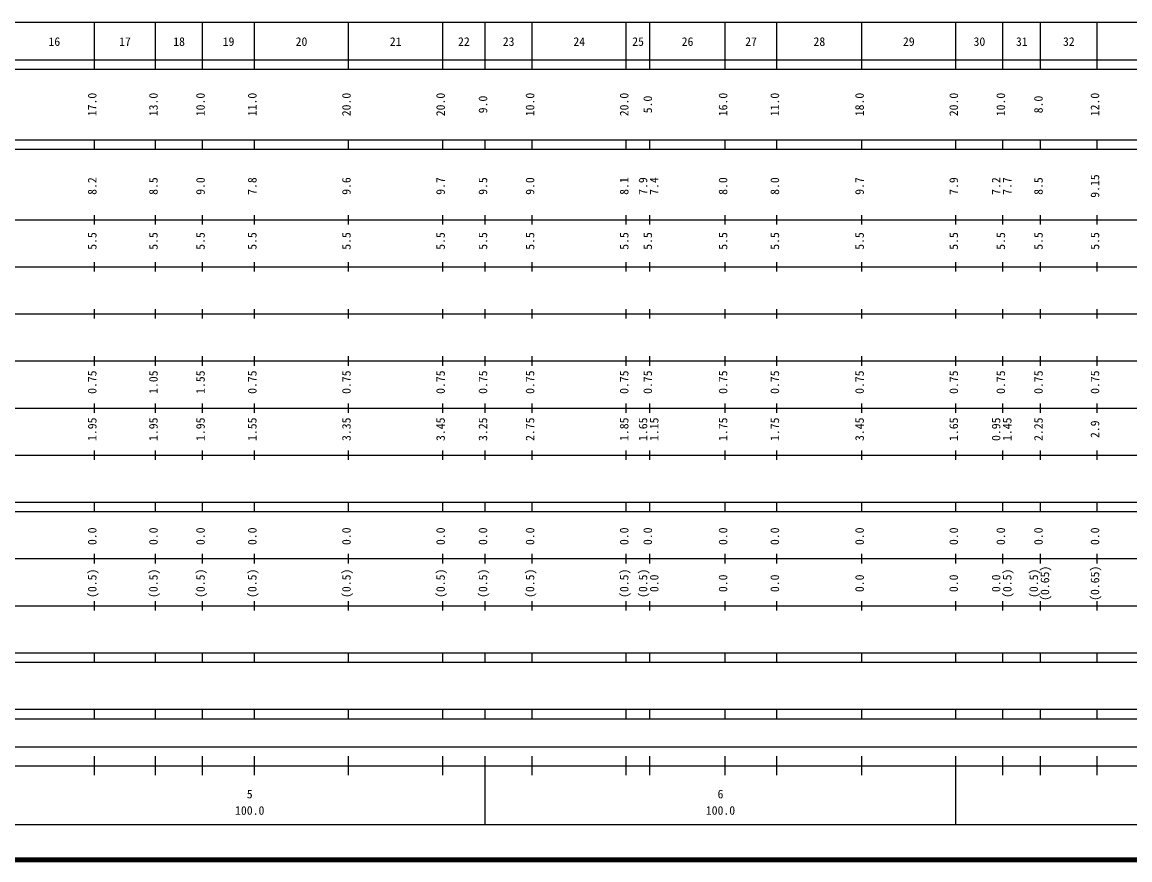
# Model space of a CAD drawing. Units: millimetres on the paper, enlarged 1000 times. Extents: x 40000 to 680000, y 20000 to 380000.
# Drawn here: x 269662 to 504956, y 20000 to 198000 of the extents above; entities that cross this region are included whole.
import ezdxf
from ezdxf.enums import TextEntityAlignment as Align

# ---------------------------------------------------------------- set-up
doc = ezdxf.new("R2010")
doc.units = ezdxf.units.MM
doc.header["$LTSCALE"] = 1000
doc.layers.add('M-TTL', color=2, linetype='Continuous', lineweight=140)
doc.layers.add('M-TTL-BAND', color=7, linetype='Continuous', lineweight=25)
doc.styles.add('ＭＳ ゴシック', font='')
doc.styles.get('ＭＳ ゴシック').set_extended_font_data('MS Gothic')

msp = doc.modelspace()

# ---------------------------------------------------------------- linework, layer by layer
at = {"layer": 'M-TTL'}
msp.add_line((40000, 20000), (680000, 20000), dxfattribs=at)
at = {"layer": 'M-TTL-BAND'}
for p, q in [((68000, 198000), (579000, 198000)), ((285000, 188000), (285000, 198000)), ((298000, 188000), (298000, 198000)), ((308000, 188000), (308000, 198000)), ((319000, 188000), (319000, 198000)), ((339000, 188000), (339000, 198000)), ((359000, 188000), (359000, 198000)), ((368000, 188000), (368000, 198000)), ((378000, 188000), (378000, 198000)), ((398000, 188000), (398000, 198000)), ((403000, 188000), (403000, 198000)), ((419000, 188000), (419000, 198000)), ((430000, 188000), (430000, 198000)), ((448000, 188000), (448000, 198000)), ((468000, 188000), (468000, 198000)), ((478000, 188000), (478000, 198000)), ((486000, 188000), (486000, 198000)), ((498000, 188000), (498000, 198000)), ((40000, 190000), (579000, 190000)), ((40000, 188000), (579000, 188000)), ((40000, 173000), (579000, 173000)), ((285000, 171000), (285000, 173000)), ((298000, 171000), (298000, 173000)), ((308000, 171000), (308000, 173000)), ((319000, 171000), (319000, 173000)), ((339000, 171000), (339000, 173000)), ((359000, 171000), (359000, 173000)), ((368000, 171000), (368000, 173000)), ((378000, 171000), (378000, 173000)), ((398000, 171000), (398000, 173000)), ((403000, 171000), (403000, 173000)), ((419000, 171000), (419000, 173000)), ((430000, 171000), (430000, 173000)), ((448000, 171000), (448000, 173000)), ((468000, 171000), (468000, 173000)), ((478000, 171000), (478000, 173000)), ((486000, 171000), (486000, 173000)), ((498000, 171000), (498000, 173000)), ((40000, 171000), (579000, 171000)), ((40000, 156000), (579000, 156000)), ((285000, 155000), (285000, 157000)), ((298000, 155000), (298000, 157000)), ((308000, 155000), (308000, 157000)), ((319000, 155000), (319000, 157000)), ((339000, 155000), (339000, 157000)), ((359000, 155000), (359000, 157000)), ((368000, 155000), (368000, 157000)), ((378000, 155000), (378000, 157000)), ((398000, 155000), (398000, 157000)), ((403000, 155000), (403000, 157000)), ((419000, 155000), (419000, 157000)), ((430000, 155000), (430000, 157000)), ((448000, 155000), (448000, 157000)), ((468000, 155000), (468000, 157000)), ((478000, 155000), (478000, 157000)), ((486000, 155000), (486000, 157000)), ((498000, 155000), (498000, 157000)), ((46000, 146000), (579000, 146000)), ((285000, 145000), (285000, 147000)), ((298000, 145000), (298000, 147000)), ((308000, 145000), (308000, 147000)), ((319000, 145000), (319000, 147000)), ((339000, 145000), (339000, 147000)), ((359000, 145000), (359000, 147000)), ((368000, 145000), (368000, 147000)), ((378000, 145000), (378000, 147000)), ((398000, 145000), (398000, 147000)), ((403000, 145000), (403000, 147000)), ((419000, 145000), (419000, 147000)), ((430000, 145000), (430000, 147000)), ((448000, 145000), (448000, 147000)), ((468000, 145000), (468000, 147000)), ((478000, 145000), (478000, 147000)), ((486000, 145000), (486000, 147000)), ((498000, 145000), (498000, 147000)), ((285000, 135000), (285000, 137000)), ((298000, 135000), (298000, 137000)), ((308000, 135000), (308000, 137000)), ((319000, 135000), (319000, 137000)), ((339000, 135000), (339000, 137000)), ((359000, 135000), (359000, 137000)), ((368000, 135000), (368000, 137000)), ((378000, 135000), (378000, 137000)), ((398000, 135000), (398000, 137000)), ((403000, 135000), (403000, 137000)), ((419000, 135000), (419000, 137000)), ((430000, 135000), (430000, 137000)), ((448000, 135000), (448000, 137000)), ((468000, 135000), (468000, 137000)), ((478000, 135000), (478000, 137000)), ((486000, 135000), (486000, 137000)), ((498000, 135000), (498000, 137000)), ((52000, 136000), (579000, 136000)), ((46000, 126000), (579000, 126000)), ((285000, 125000), (285000, 127000)), ((298000, 125000), (298000, 127000)), ((308000, 125000), (308000, 127000)), ((319000, 125000), (319000, 127000)), ((339000, 125000), (339000, 127000)), ((359000, 125000), (359000, 127000)), ((368000, 125000), (368000, 127000)), ((378000, 125000), (378000, 127000)), ((398000, 125000), (398000, 127000)), ((403000, 125000), (403000, 127000)), ((419000, 125000), (419000, 127000)), ((430000, 125000), (430000, 127000)), ((448000, 125000), (448000, 127000)), ((468000, 125000), (468000, 127000)), ((478000, 125000), (478000, 127000)), ((486000, 125000), (486000, 127000)), ((498000, 125000), (498000, 127000)), ((52000, 116000), (579000, 116000)), ((285000, 115000), (285000, 117000)), ((298000, 115000), (298000, 117000)), ((308000, 115000), (308000, 117000)), ((319000, 115000), (319000, 117000)), ((339000, 115000), (339000, 117000)), ((359000, 115000), (359000, 117000)), ((368000, 115000), (368000, 117000)), ((378000, 115000), (378000, 117000)), ((398000, 115000), (398000, 117000)), ((403000, 115000), (403000, 117000)), ((419000, 115000), (419000, 117000)), ((430000, 115000), (430000, 117000)), ((448000, 115000), (448000, 117000)), ((468000, 115000), (468000, 117000)), ((478000, 115000), (478000, 117000)), ((486000, 115000), (486000, 117000)), ((498000, 115000), (498000, 117000)), ((46000, 106000), (579000, 106000)), ((285000, 105000), (285000, 107000)), ((298000, 105000), (298000, 107000)), ((308000, 105000), (308000, 107000)), ((319000, 105000), (319000, 107000)), ((339000, 105000), (339000, 107000)), ((359000, 105000), (359000, 107000)), ((368000, 105000), (368000, 107000)), ((378000, 105000), (378000, 107000)), ((398000, 105000), (398000, 107000)), ((403000, 105000), (403000, 107000)), ((419000, 105000), (419000, 107000)), ((430000, 105000), (430000, 107000)), ((448000, 105000), (448000, 107000)), ((468000, 105000), (468000, 107000)), ((478000, 105000), (478000, 107000)), ((486000, 105000), (486000, 107000)), ((498000, 105000), (498000, 107000)), ((40000, 96000), (579000, 96000)), ((285000, 94000), (285000, 96000)), ((298000, 94000), (298000, 96000)), ((308000, 94000), (308000, 96000)), ((319000, 94000), (319000, 96000)), ((339000, 94000), (339000, 96000)), ((359000, 94000), (359000, 96000)), ((368000, 94000), (368000, 96000)), ((378000, 94000), (378000, 96000)), ((398000, 94000), (398000, 96000)), ((403000, 94000), (403000, 96000)), ((419000, 94000), (419000, 96000)), ((430000, 94000), (430000, 96000)), ((448000, 94000), (448000, 96000)), ((468000, 94000), (468000, 96000)), ((478000, 94000), (478000, 96000)), ((486000, 94000), (486000, 96000)), ((498000, 94000), (498000, 96000)), ((40000, 94000), (579000, 94000)), ((285000, 83000), (285000, 85000)), ((298000, 83000), (298000, 85000)), ((308000, 83000), (308000, 85000)), ((319000, 83000), (319000, 85000)), ((339000, 83000), (339000, 85000)), ((359000, 83000), (359000, 85000)), ((368000, 83000), (368000, 85000)), ((378000, 83000), (378000, 85000)), ((398000, 83000), (398000, 85000)), ((403000, 83000), (403000, 85000)), ((419000, 83000), (419000, 85000)), ((430000, 83000), (430000, 85000)), ((448000, 83000), (448000, 85000)), ((468000, 83000), (468000, 85000)), ((478000, 83000), (478000, 85000)), ((486000, 83000), (486000, 85000)), ((498000, 83000), (498000, 85000)), ((49000, 84000), (579000, 84000)), ((40000, 74000), (579000, 74000)), ((285000, 73000), (285000, 75000)), ((298000, 73000), (298000, 75000)), ((308000, 73000), (308000, 75000)), ((319000, 73000), (319000, 75000)), ((339000, 73000), (339000, 75000)), ((359000, 73000), (359000, 75000)), ((368000, 73000), (368000, 75000)), ((378000, 73000), (378000, 75000)), ((398000, 73000), (398000, 75000)), ((403000, 73000), (403000, 75000)), ((419000, 73000), (419000, 75000)), ((430000, 73000), (430000, 75000)), ((448000, 73000), (448000, 75000)), ((468000, 73000), (468000, 75000)), ((478000, 73000), (478000, 75000)), ((486000, 73000), (486000, 75000)), ((498000, 73000), (498000, 75000)), ((40000, 64000), (579000, 64000)), ((285000, 62000), (285000, 64000)), ((298000, 62000), (298000, 64000)), ((308000, 62000), (308000, 64000)), ((319000, 62000), (319000, 64000)), ((339000, 62000), (339000, 64000)), ((359000, 62000), (359000, 64000)), ((368000, 62000), (368000, 64000)), ((378000, 62000), (378000, 64000)), ((398000, 62000), (398000, 64000)), ((403000, 62000), (403000, 64000)), ((419000, 62000), (419000, 64000)), ((430000, 62000), (430000, 64000)), ((448000, 62000), (448000, 64000)), ((468000, 62000), (468000, 64000)), ((478000, 62000), (478000, 64000)), ((486000, 62000), (486000, 64000)), ((498000, 62000), (498000, 64000)), ((40000, 62000), (579000, 62000)), ((40000, 52000), (579000, 52000)), ((285000, 50000), (285000, 52000)), ((298000, 50000), (298000, 52000)), ((308000, 50000), (308000, 52000)), ((319000, 50000), (319000, 52000)), ((339000, 50000), (339000, 52000)), ((359000, 50000), (359000, 52000)), ((368000, 50000), (368000, 52000)), ((378000, 50000), (378000, 52000)), ((398000, 50000), (398000, 52000)), ((403000, 50000), (403000, 52000)), ((419000, 50000), (419000, 52000)), ((430000, 50000), (430000, 52000)), ((448000, 50000), (448000, 52000)), ((468000, 50000), (468000, 52000)), ((478000, 50000), (478000, 52000)), ((486000, 50000), (486000, 52000)), ((498000, 50000), (498000, 52000)), ((40000, 50000), (579000, 50000)), ((94798, 44000), (565000, 44000)), ((40000, 40000), (579000, 40000)), ((285000, 38000), (285000, 42000)), ((298000, 38000), (298000, 42000)), ((308000, 38000), (308000, 42000)), ((319000, 38000), (319000, 42000)), ((339000, 38000), (339000, 42000)), ((359000, 38000), (359000, 42000)), ((368000, 27500), (368000, 42000)), ((378000, 38000), (378000, 42000)), ((398000, 38000), (398000, 42000)), ((403000, 38000), (403000, 42000)), ((419000, 38000), (419000, 42000)), ((430000, 38000), (430000, 42000)), ((448000, 38000), (448000, 42000)), ((468000, 27500), (468000, 42000)), ((478000, 38000), (478000, 42000)), ((486000, 38000), (486000, 42000)), ((498000, 38000), (498000, 42000)), ((68000, 27500), (579000, 27500))]:
    msp.add_line(p, q, dxfattribs=at)

# ---------------------------------------------------------------- texts
at = {"layer": 'M-TTL-BAND', "style": 'ＭＳ ゴシック'}
for s, p in [('16', (276500, 192405)), ('17', (291500, 192405)), ('18', (303000, 192405)), ('19', (313500, 192405)), ('20', (329000, 192405)), ('21', (349000, 192405)), ('22', (363500, 192405)), ('23', (373000, 192405)), ('24', (388000, 192405)), ('25', (400500, 192405)), ('26', (411000, 192405)), ('27', (424500, 192405)), ('28', (439000, 192405)), ('29', (458000, 192405)), ('30', (473000, 192405)), ('31', (482000, 192405)), ('32', (492000, 192405)), ('5', (318000, 32523)), ('6', (418000, 32523)), ('100.0', (318000, 29033)), ('100.0', (418000, 29033))]:
    msp.add_text(s, height=1833, dxfattribs=at).set_placement(p, align=Align.BOTTOM_CENTER)
for s, p in [('17.0', (286000, 180500)), ('13.0', (299000, 180500)), ('10.0', (309000, 180500)), ('11.0', (320000, 180500)), ('20.0', (340000, 180500)), ('20.0', (360000, 180500)), ('9.0', (369000, 180500)), ('10.0', (379000, 180500)), ('20.0', (399000, 180500)), ('5.0', (404000, 180500)), ('16.0', (420000, 180500)), ('11.0', (431000, 180500)), ('18.0', (449000, 180500)), ('20.0', (469000, 180500)), ('10.0', (479000, 180500)), ('8.0', (487000, 180500)), ('12.0', (499000, 180500)), ('8.2', (286000, 163174)), ('8.5', (299000, 163174)), ('9.0', (309000, 163174)), ('7.8', (320000, 163174)), ('9.6', (340000, 163174)), ('9.7', (360000, 163174)), ('9.5', (369000, 163174)), ('9.0', (379000, 163174)), ('8.1', (399000, 163174)), ('7.9', (403000, 163174)), ('7.4', (405370, 163174)), ('8.0', (420000, 163174)), ('8.0', (431000, 163174)), ('9.7', (449000, 163174)), ('7.9', (469000, 163174)), ('7.2', (478000, 163174)), ('7.7', (480370, 163174)), ('8.5', (487000, 163174)), ('9.15', (499000, 163174)), ('5.5', (286000, 151500)), ('5.5', (299000, 151500)), ('5.5', (309000, 151500)), ('5.5', (320000, 151500)), ('5.5', (340000, 151500)), ('5.5', (360000, 151500)), ('5.5', (369000, 151500)), ('5.5', (379000, 151500)), ('5.5', (399000, 151500)), ('5.5', (404000, 151500)), ('5.5', (420000, 151500)), ('5.5', (431000, 151500)), ('5.5', (449000, 151500)), ('5.5', (469000, 151500)), ('5.5', (479000, 151500)), ('5.5', (487000, 151500)), ('5.5', (499000, 151500)), ('0.75', (286000, 121500)), ('1.05', (299000, 121500)), ('1.55', (309000, 121500)), ('0.75', (320000, 121500)), ('0.75', (340000, 121500)), ('0.75', (360000, 121500)), ('0.75', (369000, 121500)), ('0.75', (379000, 121500)), ('0.75', (399000, 121500)), ('0.75', (404000, 121500)), ('0.75', (420000, 121500)), ('0.75', (431000, 121500)), ('0.75', (449000, 121500)), ('0.75', (469000, 121500)), ('0.75', (479000, 121500)), ('0.75', (487000, 121500)), ('0.75', (499000, 121500)), ('1.95', (286000, 111500)), ('1.95', (299000, 111500)), ('1.95', (309000, 111500)), ('1.55', (320000, 111500)), ('3.35', (340000, 111500)), ('3.45', (360000, 111500)), ('3.25', (369000, 111500)), ('2.75', (379000, 111500)), ('1.85', (399000, 111500)), ('1.65', (403000, 111500)), ('1.15', (405370, 111500)), ('1.75', (420000, 111500)), ('1.75', (431000, 111500)), ('3.45', (449000, 111500)), ('1.65', (469000, 111500)), ('0.95', (478000, 111500)), ('1.45', (480370, 111500)), ('2.25', (487000, 111500)), ('2.9', (499000, 111500)), ('0.0', (286000, 88764)), ('0.0', (299000, 88764)), ('0.0', (309000, 88764)), ('0.0', (320000, 88764)), ('0.0', (340000, 88764)), ('0.0', (360000, 88764)), ('0.0', (369000, 88764)), ('0.0', (379000, 88764)), ('0.0', (399000, 88764)), ('0.0', (404000, 88764)), ('0.0', (420000, 88764)), ('0.0', (431000, 88764)), ('0.0', (449000, 88764)), ('0.0', (469000, 88764)), ('0.0', (479000, 88764)), ('0.0', (487000, 88764)), ('0.0', (499000, 88764)), ('(0.5)', (286000, 78764)), ('(0.5)', (299000, 78764)), ('(0.5)', (309000, 78764)), ('(0.5)', (320000, 78764)), ('(0.5)', (340000, 78764)), ('(0.5)', (360000, 78764)), ('(0.5)', (369000, 78764)), ('(0.5)', (379000, 78764)), ('(0.5)', (399000, 78764)), ('(0.5)', (403000, 78764)), ('0.0', (405370, 78764)), ('0.0', (420000, 78764)), ('0.0', (431000, 78764)), ('0.0', (449000, 78764)), ('0.0', (469000, 78764)), ('0.0', (478000, 78764)), ('(0.5)', (480370, 78764)), ('(0.5)', (486000, 78764)), ('(0.65)', (488370, 78764)), ('(0.65)', (499000, 78764))]:
    msp.add_text(s, height=1833, rotation=90, dxfattribs=at).set_placement(p, align=Align.BOTTOM_CENTER)

doc.saveas('drawing.dxf')
